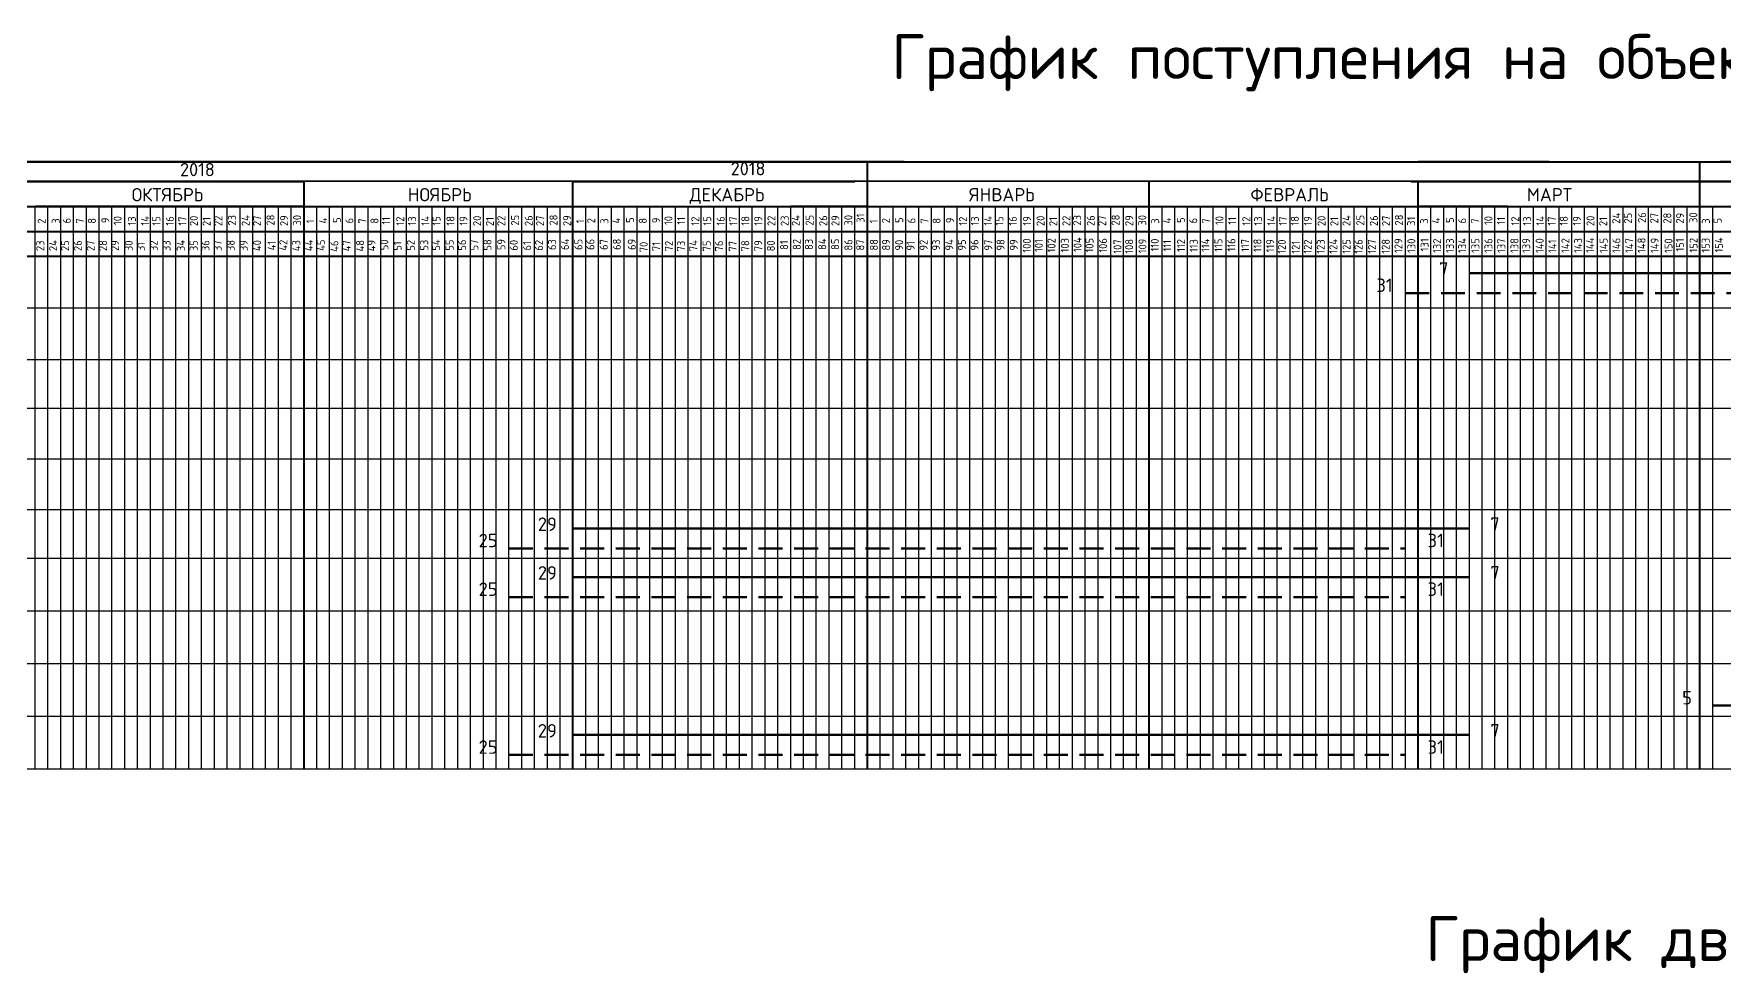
# Model space of a CAD drawing. Header units: millimetres. Extents: x -782 to 10910, y 3841 to 13237.
# Drawn here: x 244.6 to 470.3, y 4309.6 to 4435 of the extents above; entities that cross this region are included whole.
import ezdxf

# ---------------------------------------------------------------- set-up
doc = ezdxf.new("R2010")
doc.units = ezdxf.units.MM
doc.linetypes.add('HIDDEN2', pattern=[4.7625, 3.175, -1.5875])
doc.layers.add('05', color=7, linetype='Continuous', lineweight=50)
doc.layers.add('A0-08', color=101, linetype='Continuous')
doc.styles.add('GOST-2.304_Type-B', font='GOST_Common.ttf')
doc.styles.get("Standard").update_dxf_attribs({"font": 'isocpeur.ttf'})

msp = doc.modelspace()

# ---------------------------------------------------------------- linework, layer by layer
at = {"lineweight": 50}
for p, q in [((436.312254, 4403.050547), (559.464116, 4403.050547)), ((316.614175, 4368.968125), (436.312254, 4368.968125)), ((316.614175, 4362.466121), (436.312254, 4362.466121)), ((316.614253, 4341.381793), (436.312332, 4341.381793))]:
    msp.add_line(p, q, dxfattribs=at)
at = {"linetype": 'HIDDEN2', "lineweight": 50}
for p, q in [((427.762391, 4400.379916), (550.914254, 4400.379916)), ((308.064312, 4366.297495), (427.762391, 4366.297495)), ((308.064312, 4359.79549), (427.762391, 4359.79549)), ((468.801732, 4345.298865), (494.45132, 4345.298865)), ((308.06439, 4338.711162), (427.762469, 4338.711162))]:
    msp.add_line(p, q, dxfattribs=at)
at = {"lineweight": 30}
for p, q in [((157.457161, 4398.417198), (950.5617, 4398.420437)), ((157.457129, 4391.515032), (950.5617, 4391.518271)), ((157.457161, 4385.024194), (950.5617, 4385.027433)), ((157.457161, 4378.259137), (950.5617, 4378.262075)), ((157.457161, 4371.49408), (950.5617, 4371.497019)), ((157.457161, 4371.49408), (950.5617, 4371.497019)), ((157.457161, 4364.992075), (950.5617, 4364.995014)), ((157.457161, 4357.963966), (950.5617, 4357.966905)), ((157.457161, 4357.963966), (950.5617, 4357.963966)), ((157.457161, 4350.935857), (950.5617, 4350.938795)), ((157.457161, 4350.935857), (950.5617, 4350.935857)), ((157.457161, 4350.935857), (950.5617, 4350.935857)), ((157.457161, 4343.907747), (950.5617, 4343.910686)), ((157.457161, 4343.907747), (950.5617, 4343.907747)), ((157.457161, 4343.907747), (950.5617, 4343.907747)), ((157.457161, 4336.879638), (950.5617, 4336.882577)), ((157.457161, 4336.879638), (950.5617, 4336.882577)), ((157.457161, 4336.879638), (950.5617, 4336.879638)), ((157.457161, 4336.879638), (950.5617, 4336.879638))]:
    msp.add_line(p, q, dxfattribs=at)
at = {"layer": '05'}
for p, q in [((231.742372, 4417.930724), (360.826029, 4417.930724)), ((231.742372, 4417.930724), (360.826029, 4417.930724)), ((429.472363, 4417.930724), (446.961224, 4417.930724)), ((429.472363, 4417.930724), (446.961224, 4417.930724)), ((207.175932, 4415.309643), (244.795328, 4415.309643)), ((244.795328, 4415.309643), (280.704752, 4415.277699)), ((316.614175, 4415.277699), (354.233571, 4415.309643)), ((469.810245, 4415.309643), (428.550137, 4415.309643)), ((244.795328, 4411.936958), (280.704752, 4411.936958)), ((345.683708, 4411.936958), (355.943544, 4411.936958)), ((429.472363, 4411.936958), (441.442171, 4411.936958))]:
    msp.add_line(p, q, dxfattribs=at)
at = {"layer": 'A0-08', "color": 0, "lineweight": 40}
for p, q in [((207.753531, 4417.930724), (469.810245, 4417.930724)), ((207.753531, 4417.930724), (469.810245, 4417.930724)), ((207.753531, 4417.930724), (469.810245, 4417.930724)), ((207.753531, 4417.930724), (469.810245, 4417.930724)), ((231.742372, 4417.930724), (950.5617, 4417.930724)), ((260.661326, 4417.930724), (950.5617, 4417.930724)), ((260.661326, 4417.930724), (950.5617, 4417.930724)), ((355.943544, 4336.880374), (355.943544, 4417.930724)), ((467.091759, 4336.880786), (467.091759, 4417.930724)), ((499.001816, 4417.930724), (469.810245, 4417.930724)), ((499.001816, 4417.930724), (469.810245, 4417.930724)), ((226.027069, 4415.309643), (950.5617, 4415.486303)), ((226.027069, 4415.309643), (950.5617, 4415.486303)), ((280.704752, 4336.880095), (280.704752, 4415.277699)), ((316.614175, 4336.880228), (316.614175, 4415.277699)), ((393.56294, 4336.880513), (393.56294, 4415.277699)), ((429.472363, 4336.880646), (429.472363, 4415.277699)), ((429.472363, 4336.880646), (429.472363, 4415.277699)), ((469.810245, 4415.309643), (499.001816, 4415.309643)), ((207.175932, 4411.968902), (499.001816, 4411.936958)), ((227.018712, 4411.936958), (499.001816, 4411.936958)), ((233.736564, 4411.936958), (503.001183, 4411.936958)), ((233.736564, 4411.936958), (503.001183, 4411.936958)), ((265.549074, 4411.936958), (503.001183, 4411.936958)), ((265.549074, 4411.936958), (503.001183, 4411.936958)), ((301.458498, 4411.936958), (503.001183, 4411.936958)), ((301.458498, 4411.936958), (950.5617, 4411.936958)), ((207.175932, 4408.628161), (950.5617, 4408.628161)), ((207.175932, 4405.319364), (469.810245, 4405.319364)), ((301.458498, 4405.319364), (950.5617, 4405.319364)), ((301.458498, 4405.319364), (950.5617, 4405.319364))]:
    msp.add_line(p, q, dxfattribs=at)
at = {"layer": 'A0-08', "color": 0, "lineweight": 25}
for p, q in [((244.795328, 4336.879962), (244.795328, 4411.936958)), ((246.505301, 4336.879968), (246.505301, 4411.936958)), ((248.215273, 4336.879974), (248.215273, 4411.936958)), ((249.925246, 4336.879981), (249.925246, 4411.936958)), ((251.635218, 4336.879987), (251.635218, 4411.936958)), ((253.345191, 4336.879993), (253.345191, 4411.936958)), ((255.055163, 4336.88), (255.055163, 4411.936958)), ((256.765136, 4336.880006), (256.765136, 4411.936958)), ((258.475108, 4336.880012), (258.475108, 4411.936958)), ((260.185081, 4336.880019), (260.185081, 4411.936958)), ((261.895053, 4336.880025), (261.895053, 4411.936958)), ((263.605026, 4336.880032), (263.605026, 4411.936958)), ((265.314999, 4336.880038), (265.314999, 4411.936958)), ((267.024971, 4336.880044), (267.024971, 4411.936958)), ((268.734944, 4336.880051), (268.734944, 4411.936958)), ((270.444916, 4336.880057), (270.444916, 4411.936958)), ((272.154889, 4336.880063), (272.154889, 4411.936958)), ((273.864861, 4336.88007), (273.864861, 4411.936958)), ((275.574834, 4336.880076), (275.574834, 4411.936958)), ((277.284806, 4336.880082), (277.284806, 4411.936958)), ((278.994779, 4336.880089), (278.994779, 4411.936958)), ((280.704752, 4336.880095), (280.704752, 4411.936958)), ((280.704752, 4336.880095), (280.704752, 4411.936958)), ((282.414724, 4336.880101), (282.414724, 4411.936958)), ((284.124697, 4336.880108), (284.124697, 4411.936958)), ((285.834669, 4336.880114), (285.834669, 4411.936958)), ((287.544642, 4336.88012), (287.544642, 4411.936958)), ((289.254614, 4336.880127), (289.254614, 4411.936958)), ((290.964587, 4336.880133), (290.964587, 4411.936958)), ((292.674559, 4336.880139), (292.674559, 4411.936958)), ((294.384532, 4336.880146), (294.384532, 4411.936958)), ((296.094504, 4336.880152), (296.094504, 4411.936958)), ((297.804477, 4336.880158), (297.804477, 4411.936958)), ((299.51445, 4336.880165), (299.51445, 4411.936958)), ((301.224422, 4336.880171), (301.224422, 4411.936958)), ((302.934395, 4336.880177), (302.934395, 4411.936958)), ((304.644367, 4336.880184), (304.644367, 4411.936958)), ((306.35434, 4336.88019), (306.35434, 4411.936958)), ((308.064312, 4336.880196), (308.064312, 4411.936958)), ((309.774285, 4336.880203), (309.774285, 4411.936958)), ((311.484257, 4336.880209), (311.484257, 4411.936958)), ((313.19423, 4336.880215), (313.19423, 4411.936958)), ((314.904203, 4336.880222), (314.904203, 4411.936958)), ((316.614175, 4336.880228), (316.614175, 4411.936958)), ((316.614175, 4336.880228), (316.614175, 4411.936958)), ((318.324148, 4336.880234), (318.324148, 4411.936958)), ((320.03412, 4336.880241), (320.03412, 4411.936958)), ((321.744093, 4336.880247), (321.744093, 4411.936958)), ((323.454065, 4336.880253), (323.454065, 4411.936958)), ((325.164038, 4336.88026), (325.164038, 4411.936958)), ((326.87401, 4336.880266), (326.87401, 4411.936958)), ((328.583983, 4336.880272), (328.583983, 4411.936958)), ((330.293955, 4336.880279), (330.293955, 4411.936958)), ((332.003928, 4336.880285), (332.003928, 4411.936958)), ((333.713901, 4336.880291), (333.713901, 4411.936958)), ((335.423873, 4336.880298), (335.423873, 4411.936958)), ((337.133846, 4336.880304), (337.133846, 4411.936958)), ((338.843818, 4336.88031), (338.843818, 4411.936958)), ((340.553791, 4336.880317), (340.553791, 4411.936958)), ((342.263763, 4336.880323), (342.263763, 4411.936958)), ((343.973736, 4336.880329), (343.973736, 4411.936958)), ((345.683708, 4336.880336), (345.683708, 4411.936958)), ((347.393681, 4336.880342), (347.393681, 4411.936958)), ((349.103654, 4336.880348), (349.103654, 4411.936958)), ((350.813626, 4336.880355), (350.813626, 4411.936958)), ((352.523599, 4336.880361), (352.523599, 4411.936958)), ((354.233571, 4336.880367), (354.233571, 4411.936958)), ((355.943544, 4336.880374), (355.943544, 4411.936958)), ((357.653516, 4336.88038), (357.653516, 4411.936958)), ((359.363489, 4336.880386), (359.363489, 4411.936958)), ((361.073461, 4336.880393), (361.073461, 4411.936958)), ((362.783434, 4336.880399), (362.783434, 4411.936958)), ((364.493406, 4336.880405), (364.493406, 4411.936958)), ((366.203379, 4336.880412), (366.203379, 4411.936958)), ((367.913352, 4336.880418), (367.913352, 4411.936958)), ((369.623324, 4336.880424), (369.623324, 4411.936958)), ((371.333297, 4336.880431), (371.333297, 4411.936958)), ((373.043269, 4336.880437), (373.043269, 4411.936958)), ((374.753242, 4336.880443), (374.753242, 4411.936958)), ((376.463214, 4336.88045), (376.463214, 4411.936958)), ((378.173187, 4336.880456), (378.173187, 4411.936958)), ((379.883159, 4336.880462), (379.883159, 4411.936958)), ((381.593132, 4336.880469), (381.593132, 4411.936958)), ((383.303105, 4336.880475), (383.303105, 4411.936958)), ((385.013077, 4336.880481), (385.013077, 4411.936958)), ((386.72305, 4336.880488), (386.72305, 4411.936958)), ((388.433022, 4336.880494), (388.433022, 4411.936958)), ((390.142995, 4336.8805), (390.142995, 4411.936958)), ((390.142995, 4336.8805), (390.142995, 4411.936958)), ((391.852967, 4336.880507), (391.852967, 4411.936958)), ((393.56294, 4336.880513), (393.56294, 4411.936958)), ((395.272912, 4336.880519), (395.272912, 4411.936958)), ((396.982885, 4336.880526), (396.982885, 4411.936958)), ((398.692857, 4336.880532), (398.692857, 4411.936958)), ((400.40283, 4336.880538), (400.40283, 4411.936958)), ((400.40283, 4336.880538), (400.40283, 4411.936958)), ((402.112803, 4336.880545), (402.112803, 4411.936958)), ((403.822775, 4336.880551), (403.822775, 4411.936958)), ((405.532748, 4336.880557), (405.532748, 4411.936958)), ((407.24272, 4336.880564), (407.24272, 4411.936958)), ((408.952693, 4336.88057), (408.952693, 4411.936958)), ((410.662665, 4336.880576), (410.662665, 4411.936958)), ((412.372638, 4336.880583), (412.372638, 4411.936958)), ((414.08261, 4336.880589), (414.08261, 4411.936958)), ((415.792583, 4336.880595), (415.792583, 4411.936958)), ((417.502555, 4336.880602), (417.502555, 4411.936958)), ((419.212528, 4336.880608), (419.212528, 4411.936958)), ((420.922501, 4336.880614), (420.922501, 4411.936958)), ((422.632473, 4336.880621), (422.632473, 4411.936958)), ((424.342446, 4336.880627), (424.342446, 4411.936958)), ((426.052418, 4336.880633), (426.052418, 4411.936958)), ((426.052418, 4336.880633), (426.052418, 4411.936958)), ((427.762391, 4336.88064), (427.762391, 4411.936958)), ((427.762391, 4336.88064), (427.762391, 4411.936958)), ((429.472363, 4336.880646), (429.472363, 4411.936958)), ((429.472363, 4336.880646), (429.472363, 4411.936958)), ((429.472363, 4336.880646), (429.472363, 4411.932075)), ((431.182336, 4336.880652), (431.182336, 4411.936958)), ((431.182336, 4336.880652), (431.182336, 4411.936958)), ((432.892308, 4336.880659), (432.892308, 4411.936958)), ((432.892308, 4336.880659), (432.892308, 4411.936958)), ((434.602281, 4336.880665), (434.602281, 4411.936958)), ((434.602281, 4336.880665), (434.602281, 4411.936958)), ((436.312254, 4336.880671), (436.312254, 4411.936958)), ((436.312254, 4336.880671), (436.312254, 4411.936958)), ((438.022226, 4336.880678), (438.022226, 4411.936958)), ((438.022226, 4336.880678), (438.022226, 4411.936958)), ((439.732199, 4336.880684), (439.732199, 4411.936958)), ((441.442171, 4336.88069), (441.442171, 4411.936958)), ((443.152144, 4336.880697), (443.152144, 4411.936958)), ((444.862116, 4336.880703), (444.862116, 4411.936958)), ((446.572089, 4336.880709), (446.572089, 4411.936958)), ((448.282061, 4336.880716), (448.282061, 4411.936958)), ((449.992034, 4336.880722), (449.992034, 4411.936958)), ((451.702006, 4336.880729), (451.702006, 4411.936958)), ((453.411979, 4336.880735), (453.411979, 4411.936958)), ((455.121952, 4336.880741), (455.121952, 4411.936958)), ((456.831924, 4336.880748), (456.831924, 4411.936958)), ((458.541897, 4336.880754), (458.541897, 4411.936958)), ((460.251869, 4336.88076), (460.251869, 4411.936958)), ((461.961842, 4336.880767), (461.961842, 4411.936958)), ((463.671814, 4336.880773), (463.671814, 4411.936958)), ((465.381787, 4336.880779), (465.381787, 4411.936958)), ((467.091759, 4336.880786), (467.091759, 4411.936958)), ((468.801732, 4336.880792), (468.801732, 4411.936958)), ((230.810276, 4408.628161), (503.001183, 4408.628161)), ((244.795328, 4408.628161), (316.614175, 4408.628161)), ((345.683708, 4408.628161), (369.623324, 4408.628161)), ((429.472363, 4408.628161), (467.091759, 4408.628161)), ((207.175932, 4405.319364), (469.810245, 4405.319364)), ((225.98563, 4405.319364), (503.001183, 4405.319364)), ((225.98563, 4405.319364), (503.001183, 4405.319364)), ((233.736564, 4405.319364), (503.001183, 4405.319364)), ((233.736564, 4405.319364), (503.001183, 4405.319364)), ((244.795328, 4405.319364), (245.650314, 4405.319364)), ((244.795328, 4405.319364), (245.650314, 4405.319364)), ((261.448612, 4405.319364), (503.001183, 4405.319364)), ((261.448612, 4405.319364), (503.001183, 4405.319364)), ((261.448612, 4405.319364), (503.001183, 4405.319364)), ((261.448612, 4405.319364), (503.001183, 4405.319364)), ((301.458498, 4405.319364), (503.001183, 4405.319364)), ((301.458498, 4405.319364), (503.001183, 4405.319364)), ((316.614175, 4405.319364), (357.653516, 4405.319364)), ((316.614175, 4405.319364), (357.653516, 4405.319364)), ((429.472363, 4405.319364), (441.442171, 4405.319364)), ((429.472363, 4405.319364), (441.442171, 4405.319364))]:
    msp.add_line(p, q, dxfattribs=at)

# ---------------------------------------------------------------- texts
for s, p in [('2018', (264.145051, 4415.990439)), ('2018', (337.673871, 4416.114854)), ('ОКТЯБРЬ', (257.697779, 4412.641347)), ('НОЯБРЬ', (294.562022, 4412.641347)), ('ДЕКАБРЬ', (332.181418, 4412.641347)), ('ЯНВАРЬ', (369.523029, 4412.641347)), ('ФЕВРАЛЬ', (407.081439, 4412.641347)), ('МАРТ', (443.991094, 4412.641347))]:
    msp.add_text(s, height=1.7683557).set_placement(p)
at = {"lineweight": 35, "char_height": 6}
for s, insert, width, attachment_point in [('График поступления на объект и расхода строительных конструкций,материалов и оборудованя', (359.137264, 4434.969422), 437.78970847, 1), ('График движения основных строительных машин и механизмов', (553.514106, 4313.390921), 299.26791316, 5)]:
    msp.add_mtext(s, dxfattribs=dict(at, insert=insert, width=width, attachment_point=attachment_point))
at = {"char_height": 1.8, "width": 12.36883474, "attachment_point": 5}
for s, insert in [('7', (432.892308, 4403.61245)), ('31', (424.97858, 4401.436898)), ('29', (313.19423, 4369.530028)), ('7', (439.732199, 4369.530028)), ('25', (305.280502, 4367.354476)), ('31', (431.81847, 4367.354476)), ('29', (313.19423, 4363.028023)), ('7', (439.732199, 4363.028023)), ('25', (305.280502, 4360.852472)), ('31', (431.81847, 4360.852472)), ('5', (465.381787, 4346.355847)), ('29', (313.194308, 4341.943696)), ('7', (439.732277, 4341.943696)), ('25', (305.28058, 4339.768144)), ('31', (431.818548, 4339.768144))]:
    msp.add_mtext(s, dxfattribs=dict(at, insert=insert))
at = {"layer": 'A0-08', "color": 0, "lineweight": 25, "style": 'GOST-2.304_Type-B'}
for s, height, p in [('10', 1.0687328, (256.340718, 4409.471517)), ('14', 1.0687328, (260.010427, 4409.400734)), ('15', 1.0687328, (261.516709, 4409.400734)), ('20', 1.0687328, (266.521945, 4409.334532)), ('22', 1.0687328, (269.781456, 4409.334532)), ('23', 1.0687328, (271.623705, 4409.400734)), ('24', 1.0687328, (273.443869, 4409.334532)), ('27', 1.0687328, (274.965565, 4409.334532)), ('28', 1.0687328, (276.761286, 4409.400734)), ('29', 1.0687328, (278.581449, 4409.334532)), ('30', 1.0687328, (280.307283, 4409.410426)), ('14', 1.0687328, (297.42187, 4409.400734)), ('15', 1.0687328, (298.928152, 4409.400734)), ('18', 1.0687328, (300.791708, 4409.400734)), ('20', 1.0687328, (304.353858, 4409.334532)), ('22', 1.0687328, (307.576061, 4409.334532)), ('25', 1.0687328, (309.41831, 4409.400734)), ('26', 1.0687328, (311.238474, 4409.334532)), ('27', 1.0687328, (312.76017, 4409.334532)), ('28', 1.0687328, (314.555891, 4409.400734)), ('29', 1.0687328, (316.376055, 4409.334532)), ('10', 1.0687328, (329.891856, 4409.471517)), ('15', 1.0687328, (335.071182, 4409.400734)), ('18', 1.0687328, (340.159391, 4409.400734)), ('22', 1.0687328, (343.648084, 4409.334532)), ('23', 1.0687328, (345.421102, 4409.334532)), ('24', 1.0687328, (346.90543, 4409.334532)), ('25', 1.0687328, (348.747679, 4409.400734)), ('26', 1.0687328, (350.567843, 4409.334532)), ('29', 1.0687328, (352.194408, 4409.334532)), ('30', 1.0687328, (353.920242, 4409.410426)), ('30', 1.0687328, (353.920242, 4409.410426)), ('31', 1.0687328, (355.546075, 4409.784129)), ('31', 1.0687328, (355.546075, 4409.784129)), ('14', 1.0687328, (372.573533, 4409.400734)), ('15', 1.0687328, (374.079815, 4409.400734)), ('20', 1.0687328, (379.5869, 4409.334532)), ('22', 1.0687328, (383.029742, 4409.334532)), ('23', 1.0687328, (384.472977, 4409.400734)), ('26', 1.0687328, (386.293141, 4409.334532)), ('27', 1.0687328, (387.814837, 4409.334532)), ('28', 1.0687328, (389.610558, 4409.400734)), ('29', 1.0687328, (391.430722, 4409.334532)), ('30', 1.0687328, (393.165471, 4409.404512)), ('10', 1.0687328, (403.470238, 4409.471517)), ('14', 1.0687328, (410.399116, 4409.400734)), ('18', 1.0687328, (413.544871, 4409.400734)), ('20', 1.0687328, (417.107021, 4409.334532)), ('24', 1.0687328, (420.434249, 4409.334532)), ('25', 1.0687328, (422.276499, 4409.400734)), ('26', 1.0687328, (424.096663, 4409.334532)), ('27', 1.0687328, (425.723228, 4409.334532)), ('28', 1.0687328, (427.449061, 4409.410426)), ('10', 1.0687328, (439.379661, 4409.471517)), ('14', 1.0687328, (446.308539, 4409.400734)), ('18', 1.0687328, (449.454295, 4409.400734)), ('20', 1.0687328, (453.016445, 4409.334532)), ('24', 1.0687328, (456.454342, 4409.64497)), ('25', 1.0687328, (458.026721, 4409.676041)), ('26', 1.0687328, (459.890652, 4409.757076)), ('27', 1.0687328, (461.529115, 4409.687169)), ('28', 1.0687328, (463.272559, 4409.652216)), ('29', 1.0687328, (464.982531, 4409.652216)), ('30', 1.0687328, (466.746757, 4409.757076)), ('2', 1.068733, (246.20423, 4409.64497)), ('3', 1.068733, (248.082069, 4409.64497)), ('6', 1.068733, (249.563652, 4409.687169)), ('7', 1.068733, (251.307095, 4409.652216)), ('8', 1.068733, (252.914631, 4409.658272)), ('9', 1.068733, (254.705579, 4409.720524)), ('13', 1.0687328, (258.251412, 4409.400734)), ('16', 1.0687328, (263.312566, 4409.400734)), ('17', 1.0687328, (265.002291, 4409.400734)), ('21', 1.0687328, (268.222337, 4409.334532)), ('1', 1.068733, (282.0646, 4409.707114)), ('4', 1.068733, (283.78368, 4409.676041)), ('5', 1.068733, (285.647611, 4409.757076)), ('6', 1.068733, (287.286074, 4409.687169)), ('7', 1.068733, (289.029518, 4409.652216)), ('8', 1.068733, (290.637053, 4409.658272)), ('11', 1.0687328, (292.190455, 4409.533768)), ('12', 1.0687328, (294.078038, 4409.400734)), ('13', 1.0687328, (295.662855, 4409.400734)), ('19', 1.0687328, (302.533694, 4409.400734)), ('21', 1.0687328, (306.05425, 4409.334532)), ('1', 1.068733, (318.104255, 4409.707114)), ('2', 1.068733, (319.580233, 4409.707114)), ('3', 1.068733, (321.339259, 4409.64497)), ('4', 1.068733, (322.911638, 4409.676041)), ('5', 1.068733, (324.775569, 4409.757076)), ('8', 1.068733, (326.465769, 4409.658272)), ('9', 1.068733, (328.256717, 4409.720524)), ('11', 1.0687328, (331.589319, 4409.533768)), ('12', 1.0687328, (333.476902, 4409.400734)), ('16', 1.0687328, (336.867039, 4409.400734)), ('17', 1.0687328, (338.556764, 4409.400734)), ('19', 1.0687328, (341.901377, 4409.400734)), ('1', 1.068733, (357.303392, 4409.707114)), ('1', 1.068733, (357.303392, 4409.707114)), ('2', 1.068733, (358.936661, 4409.707114)), ('2', 1.068733, (358.936661, 4409.707114)), ('5', 1.068733, (360.711378, 4409.757076)), ('5', 1.068733, (360.711378, 4409.757076)), ('6', 1.068733, (362.349841, 4409.687169)), ('6', 1.068733, (362.349841, 4409.687169)), ('7', 1.068733, (364.093284, 4409.652216)), ('7', 1.068733, (364.093284, 4409.652216)), ('8', 1.068733, (365.70082, 4409.658272)), ('8', 1.068733, (365.70082, 4409.658272)), ('9', 1.068733, (367.491768, 4409.720524)), ('12', 1.0687328, (369.229701, 4409.400734)), ('13', 1.0687328, (370.814518, 4409.400734)), ('16', 1.0687328, (375.875672, 4409.400734)), ('19', 1.0687328, (377.766736, 4409.400734)), ('21', 1.0687328, (381.287292, 4409.334532)), ('3', 1.068733, (394.895331, 4409.64497)), ('4', 1.068733, (396.46771, 4409.676041)), ('5', 1.068733, (398.331641, 4409.757076)), ('6', 1.068733, (399.970103, 4409.687169)), ('7', 1.068733, (401.713547, 4409.652216)), ('11', 1.0687328, (405.167701, 4409.533768)), ('12', 1.0687328, (407.055284, 4409.400734)), ('13', 1.0687328, (408.640101, 4409.400734)), ('17', 1.0687328, (411.942244, 4409.400734)), ('19', 1.0687328, (415.286857, 4409.400734)), ('21', 1.0687328, (418.807413, 4409.334532)), ('31', 1.0687328, (429.074895, 4409.366251)), ('3', 1.068733, (430.804754, 4409.64497)), ('4', 1.068733, (432.377133, 4409.676041)), ('5', 1.068733, (434.241064, 4409.757076)), ('6', 1.068733, (435.879527, 4409.687169)), ('7', 1.068733, (437.62297, 4409.652216)), ('11', 1.0687328, (441.077124, 4409.533768)), ('12', 1.0687328, (442.964707, 4409.400734)), ('13', 1.0687328, (444.549524, 4409.400734)), ('17', 1.0687328, (447.851668, 4409.400734)), ('19', 1.0687328, (451.196281, 4409.400734)), ('21', 1.0687328, (454.716836, 4409.334532)), ('3', 1.068733, (468.42415, 4409.64497)), ('5', 1.068733, (469.996529, 4409.676041)), ('23', 1.0687328, (246.016834, 4405.997105)), ('24', 1.0687328, (247.736867, 4405.997105)), ('25', 1.0687328, (249.33226, 4405.997105)), ('26', 1.0687328, (251.027365, 4405.997105)), ('27', 1.0687328, (252.747398, 4405.997105)), ('28', 1.0687328, (254.392646, 4405.997105)), ('29', 1.0687328, (255.999159, 4405.997105)), ('30', 1.0687328, (257.823644, 4405.997105)), ('31', 1.0687328, (259.445409, 4405.997105)), ('32', 1.0687328, (261.163467, 4405.997105)), ('33', 1.0687328, (262.878796, 4405.997105)), ('34', 1.0687328, (264.784499, 4405.997105)), ('35', 1.0687328, (266.499827, 4405.997105)), ('36', 1.0687328, (268.074811, 4405.997105)), ('37', 1.0687328, (269.696576, 4405.997105)), ('38', 1.0687328, (271.443092, 4405.997105)), ('39', 1.0687328, (273.174015, 4405.997105)), ('40', 1.0687328, (274.982906, 4405.997105)), ('41', 1.0687328, (276.917554, 4406.096198)), ('42', 1.0687328, (278.474386, 4406.053939)), ('43', 1.0687328, (280.203056, 4405.981204)), ('44', 1.0687328, (281.878261, 4405.981904)), ('45', 1.0687328, (283.496503, 4406.026795)), ('46', 1.0687328, (285.297856, 4405.894704)), ('47', 1.0687328, (286.931272, 4405.969929)), ('48', 1.0687328, (288.728816, 4405.941526)), ('49', 1.0687328, (290.246651, 4405.969929)), ('50', 1.0687328, (291.958635, 4406.111948)), ('51', 1.0687328, (293.723265, 4406.053939)), ('52', 1.0687328, (295.480843, 4406.053939)), ('53', 1.0687328, (297.288961, 4406.053939)), ('54', 1.0687328, (298.869287, 4406.053939)), ('55', 1.0687328, (300.677405, 4406.053939)), ('56', 1.0687328, (302.343359, 4406.053939)), ('57', 1.0687328, (303.971295, 4406.079902)), ('58', 1.0687328, (305.733124, 4406.060018)), ('59', 1.0687328, (307.583741, 4406.119212)), ('60', 1.0687328, (309.244627, 4406.060771)), ('61', 1.0687328, (311.024276, 4406.076346)), ('62', 1.0687328, (312.613524, 4406.053939)), ('63', 1.0687328, (314.362932, 4406.137498)), ('64', 1.0687328, (316.071849, 4406.137498)), ('65', 1.0687328, (317.873111, 4406.146933)), ('66', 1.0687328, (319.476783, 4406.146933)), ('67', 1.0687328, (321.261047, 4406.146933)), ('68', 1.0687328, (323.004597, 4406.146933)), ('69', 1.0687328, (324.999194, 4406.146933)), ('70', 1.0687328, (326.587515, 4405.836091)), ('71', 1.0687328, (328.272052, 4405.994311)), ('72', 1.0687328, (329.972622, 4405.960405)), ('73', 1.0687328, (331.576791, 4405.94899)), ('74', 1.0687328, (333.224487, 4405.98304)), ('75', 1.0687328, (335.01017, 4405.949432)), ('76', 1.0687328, (336.660016, 4405.949145)), ('77', 1.0687328, (338.489526, 4405.926444)), ('78', 1.0687328, (340.150275, 4405.949079)), ('79', 1.0687328, (341.891121, 4405.983306)), ('80', 1.0687328, (343.579051, 4405.964288)), ('81', 1.0687328, (345.340023, 4406.146933)), ('82', 1.0687328, (347.040276, 4406.146933)), ('83', 1.0687328, (348.653246, 4406.146933)), ('84', 1.0687328, (350.431293, 4406.146933)), ('85', 1.0687328, (352.157802, 4406.146933)), ('86', 1.0687328, (353.931603, 4406.06765)), ('87', 1.0687328, (355.507148, 4406.06765)), ('88', 1.0687328, (357.32711, 4406.06765)), ('89', 1.0687328, (358.964159, 4406.06765)), ('90', 1.0687328, (360.701771, 4406.06765)), ('91', 1.0687328, (362.235258, 4406.06765)), ('92', 1.0687328, (363.970962, 4406.06765)), ('93', 1.0687328, (365.641475, 4406.06765)), ('94', 1.0687328, (367.396351, 4406.06765)), ('95', 1.0687328, (369.081501, 4406.06765)), ('96', 1.0687328, (370.768771, 4406.06765)), ('97', 1.0687328, (372.60732, 4406.06765)), ('98', 1.0687328, (374.241915, 4406.06765)), ('99', 1.0687328, (376.011323, 4406.06765)), ('100', 1.0687328, (377.748962, 4405.782367)), ('101', 1.0687328, (379.349854, 4405.866527)), ('102', 1.0687328, (381.051856, 4405.81603)), ('103', 1.0687328, (382.823652, 4405.816588)), ('104', 1.0687328, (384.525654, 4405.867084)), ('105', 1.0687328, (386.126546, 4405.799756)), ('106', 1.0687328, (387.929657, 4405.782924)), ('107', 1.0687328, (389.859474, 4405.641263)), ('108', 1.0687328, (391.41929, 4405.641263)), ('109', 1.0687328, (393.196229, 4405.693393)), ('110', 1.0687328, (394.837639, 4405.949097)), ('111', 1.0687328, (396.49617, 4405.949127)), ('112', 1.0687328, (398.3484, 4405.888961)), ('113', 1.0687328, (400.036358, 4405.859406)), ('114', 1.0687328, (401.602474, 4405.874447)), ('115', 1.0687328, (403.336465, 4405.904618)), ('116', 1.0687328, (405.069707, 4405.934994)), ('117', 1.0687328, (406.90688, 4405.88987)), ('118', 1.0687328, (408.550232, 4405.860051)), ('119', 1.0687328, (410.253284, 4405.83032)), ('120', 1.0687328, (411.80551, 4405.641263)), ('121', 1.0687328, (413.660496, 4405.641263)), ('122', 1.0687328, (415.272205, 4405.641263)), ('123', 1.0687328, (417.005551, 4405.641263)), ('124', 1.0687328, (418.678079, 4405.641263)), ('125', 1.0687328, (420.441836, 4405.641263)), ('126', 1.0687328, (422.053545, 4405.641263)), ('127', 1.0687328, (423.847711, 4405.641263)), ('128', 1.0687328, (425.672288, 4405.641263)), ('129', 1.0687328, (427.376736, 4405.74427)), ('129', 1.0687328, (427.376736, 4405.74427)), ('130', 1.0687328, (429.102676, 4405.74427)), ('130', 1.0687328, (429.102676, 4405.74427)), ('131', 1.0687328, (430.862793, 4405.962892)), ('131', 1.0687328, (430.862793, 4405.962892)), ('132', 1.0687328, (432.537468, 4405.74427)), ('132', 1.0687328, (432.537468, 4405.74427)), ('133', 1.0687328, (434.246319, 4405.74427)), ('133', 1.0687328, (434.246319, 4405.74427)), ('134', 1.0687328, (435.886816, 4405.74427)), ('134', 1.0687328, (435.886816, 4405.74427)), ('135', 1.0687328, (437.646934, 4405.74427)), ('135', 1.0687328, (437.646934, 4405.74427)), ('136', 1.0687328, (439.392355, 4405.74427)), ('136', 1.0687328, (439.392355, 4405.74427)), ('137', 1.0687328, (441.112193, 4405.74427)), ('138', 1.0687328, (442.86151, 4405.74427)), ('139', 1.0687328, (444.441454, 4405.74427)), ('140', 1.0687328, (446.229217, 4405.74427)), ('141', 1.0687328, (447.920864, 4405.74427)), ('142', 1.0687328, (449.673451, 4405.74427)), ('143', 1.0687328, (451.365098, 4405.74427)), ('144', 1.0687328, (452.960629, 4405.74427)), ('145', 1.0687328, (454.771664, 4405.74427)), ('146', 1.0687328, (456.482534, 4405.74427)), ('147', 1.0687328, (458.193405, 4405.74427)), ('148', 1.0687328, (459.827381, 4405.74427)), ('149', 1.0687328, (461.595922, 4405.74427)), ('150', 1.0687328, (463.438076, 4405.74427)), ('151', 1.0687328, (464.963673, 4405.938516)), ('152', 1.0687328, (466.777931, 4405.801805)), ('153', 1.0687328, (468.395575, 4405.801805)), ('154', 1.0687328, (470.163979, 4405.801805))]:
    msp.add_text(s, height=height, rotation=90, dxfattribs=at).set_placement(p)

doc.saveas('drawing.dxf')
